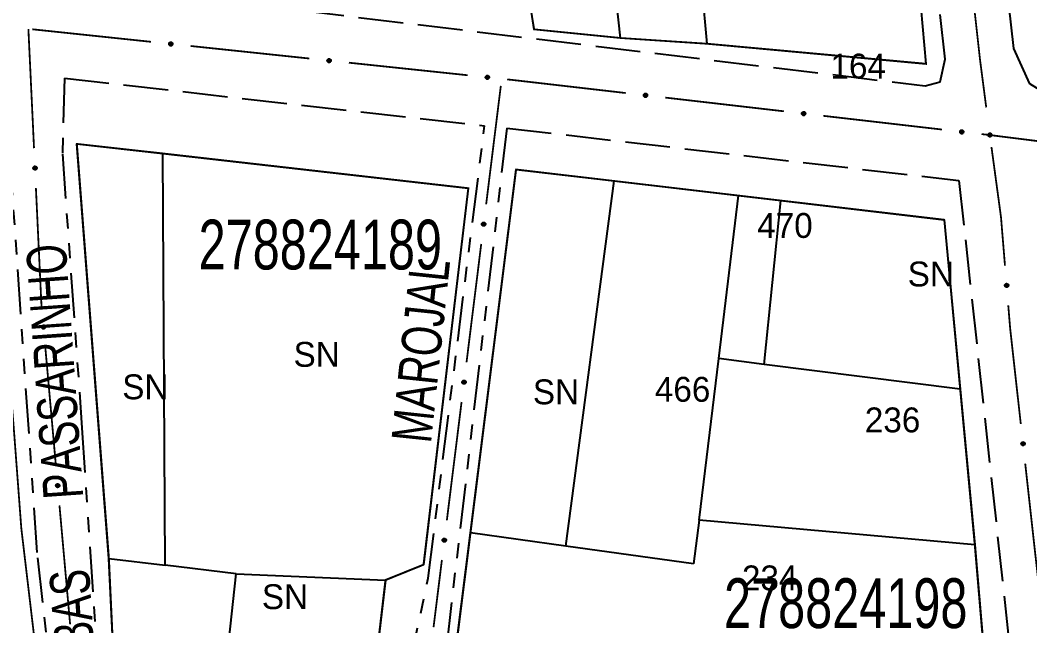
# Model space of a CAD drawing. Extents: x 203555 to 204724, y 4873703 to 4874787.
# Drawn here: x 203941.8 to 204043.3, y 4874388.1 to 4874449 of the extents above; entities that cross this region are included whole.
import ezdxf
from ezdxf.enums import TextEntityAlignment as Align

# ---------------------------------------------------------------- set-up
doc = ezdxf.new("R2010")
doc.units = 0
doc.header["$LTSCALE"] = 1.5
doc.header["$MEASUREMENT"] = 0
doc.linetypes.add('TRACO_11', pattern=[8, 3, -1, 3, -1])
doc.linetypes.add('TRACO_25', pattern=[8, 3, -1, 1, -1, 1, -1])
for name, color, linetype in [('CD_MALHA_LOTES', 7, 'CONTINUOUS'), ('CD_TXT_QUADRA', 7, 'CONTINUOUS'), ('RU-QUADRA', 210, 'CONTINUOUS'), ('SV-EIXO-RUA-N-PAV', 6, 'CONTINUOUS'), ('SV-EIXO-RUA-PAV', 20, 'CONTINUOUS'), ('SV-RUA-NAO-PAV', 7, 'CONTINUOUS'), ('SV-RUA-PAVIM', 7, 'CONTINUOUS'), ('SV-TXT-RUA-N-PAV', 7, 'CONTINUOUS'), ('Th_NmrPort', 1, 'CONTINUOUS')]:
    doc.layers.add(name, color=color, linetype=linetype)
doc.styles.add('ARIAL', font='ARIAL.SHX')

msp = doc.modelspace()

# ---------------------------------------------------------------- linework, layer by layer
at = {"layer": 'CD_MALHA_LOTES', "linetype": 'Continuous', "flags": 128}
for points in [[(204002.141545, 4874447.189201), (204001.590969, 4874452.129387), (203999.233545, 4874473.281986)], [(204010.828403, 4874446.610077), (204010.338377, 4874452.129277), (204009.768432, 4874458.548603)], [(204031.783678, 4874456.201177), (204032.152209, 4874452.129001), (204032.835109, 4874444.583144)], [(203993.454688, 4874448.057887), (203993.165126, 4874449.795259)], [(204002.141545, 4874447.189201), (203993.454688, 4874448.057887)], [(204010.828403, 4874446.610077), (204002.141545, 4874447.189201)], [(204032.835109, 4874444.583144), (204010.828403, 4874446.610077)], [(203947.487818, 4874436.546501), (203956.125121, 4874435.591013)], [(203950.709523, 4874394.889212), (203947.487818, 4874436.546501)], [(203956.125121, 4874435.591013), (203986.821353, 4874432.100695)], [(203956.342991, 4874394.217132), (203956.125121, 4874435.591013)], [(203987.057269, 4874397.468531), (203991.641203, 4874433.979032)], [(203991.641203, 4874433.979032), (204001.505184, 4874432.821595)], [(203996.641768, 4874396.13454), (204001.505184, 4874432.821595)], [(204001.505184, 4874432.821595), (204013.978598, 4874431.357969)], [(203986.821353, 4874432.100695), (203982.319315, 4874394.25578)], [(204012.003299, 4874414.976689), (204013.978598, 4874431.357969)], [(204013.978598, 4874431.357969), (204018.258498, 4874430.855766)], [(204016.580851, 4874414.397162), (204018.258498, 4874430.855766)], [(204018.258498, 4874430.855766), (204034.669606, 4874428.930091)], [(204034.669606, 4874428.930091), (204036.265685, 4874411.905022)], [(204010.046684, 4874398.750357), (204012.003299, 4874414.976689)], [(204016.580851, 4874414.397162), (204012.003299, 4874414.976689)], [(204036.265685, 4874411.905022), (204016.580851, 4874414.397162)], [(204036.265685, 4874411.905022), (204037.732964, 4874396.253837)], [(204010.046684, 4874398.750357), (204009.481958, 4874394.347416)], [(204037.732964, 4874396.253837), (204010.046684, 4874398.750357)], [(203985.688955, 4874386.570067), (203987.057269, 4874397.468531)], [(203996.641768, 4874396.13454), (203987.057269, 4874397.468531)], [(204037.732964, 4874396.253837), (204038.61032, 4874385.931631)], [(204009.481958, 4874394.347416), (203996.641768, 4874396.13454)], [(203950.709523, 4874394.889212), (203956.342991, 4874394.217132)], [(203951.09748, 4874386.501882), (203950.709523, 4874394.889212)], [(203963.510459, 4874393.362043), (203956.342991, 4874394.217132)], [(203982.319315, 4874394.25578), (203978.490058, 4874392.705777)], [(203962.757466, 4874386.557326), (203963.510459, 4874393.362043)], [(203963.510459, 4874393.362043), (203978.490058, 4874392.705777)], [(203978.490058, 4874392.705777), (203975.932718, 4874370.805417)]]:
    msp.add_lwpolyline(points, dxfattribs=at)
at = {"layer": 'RU-QUADRA', "linetype": 'Continuous', "const_width": 0.18, "flags": 128}
msp.add_lwpolyline([(204032.152209, 4874452.129001), (204032.835109, 4874444.583144), (204010.828403, 4874446.610077), (204002.141545, 4874447.189201), (203993.454688, 4874448.057887), (203993.165126, 4874449.795259)], dxfattribs=at)
for points in [[(203947.454483, 4874339.193717), (203915.363647, 4874341.870885), (203912.843837, 4874371.920904), (203911.947125, 4874381.150119), (203911.244602, 4874390.868141), (203909.949992, 4874401.81656), (203909.23408, 4874411.08091), (203906.8671, 4874441.711129), (203916.849553, 4874440.472311), (203927.996147, 4874439.089025), (203938.668045, 4874437.584191), (203941.111554, 4874408.353079), (203941.89826, 4874397.906818), (203943.066736, 4874388.058828), (203944.219071, 4874378.211146), (203945.05478, 4874368.13292)], [(203982.319315, 4874394.25578), (203978.490058, 4874392.705777), (203975.932718, 4874370.805417), (203973.992312, 4874354.188308), (203972.256059, 4874339.319513), (203955.951815, 4874339.007898), (203954.817364, 4874354.514947), (203954.292033, 4874361.63853), (203952.564732, 4874361.444705), (203952.005424, 4874366.872836), (203951.371435, 4874380.579185), (203951.09748, 4874386.501882), (203950.709523, 4874394.889212), (203947.487818, 4874436.546501), (203956.125121, 4874435.591013), (203986.821353, 4874432.100695)], [(203986.603506, 4874393.854362), (203991.310465, 4874431.344741), (203991.641203, 4874433.979032), (204001.505184, 4874432.821595), (204013.978598, 4874431.357969), (204034.669606, 4874428.930091), (204036.265685, 4874411.905022), (204037.732964, 4874396.253837), (204038.61032, 4874385.931631), (204039.59146, 4874374.388397), (204040.640481, 4874362.046532), (204042.8056, 4874337.122023), (204020.672991, 4874337.744772), (204011.439921, 4874337.996497), (204001.671835, 4874338.262808), (203992.278591, 4874338.5189), (203980.322726, 4874338.972335), (203983.095746, 4874363.568655), (203984.316591, 4874374.397379), (203985.688955, 4874386.570067)]]:
    msp.add_lwpolyline(points, close=True, dxfattribs=at)
at = {"layer": 'SV-EIXO-RUA-N-PAV', "const_width": 0.18}
for points in [[(203942.607542, 4874448.10697), (203943.174476, 4874436.12037)], [(203988.620799, 4874430.472182), (203990.096928, 4874442.381046)], [(203943.363454, 4874432.124836), (203943.883143, 4874421.137119)], [(203987.741314, 4874423.376828), (203988.128756, 4874426.502561)], [(203987.636222, 4874422.533), (203987.741314, 4874423.376828)], [(203986.647523, 4874414.594331), (203987.636222, 4874422.533)], [(203943.883143, 4874421.137119), (203943.91192, 4874420.528698)], [(203943.91192, 4874420.528698), (203943.946813, 4874420.13936)], [(203944.303873, 4874416.155328), (203945.375051, 4874404.203233)], [(203984.670126, 4874398.716992), (203986.153174, 4874410.624996)], [(203945.732111, 4874400.219201), (203946.803289, 4874388.267106)], [(203983.333875, 4874387.987682), (203984.175777, 4874394.747657)]]:
    msp.add_lwpolyline(points, dxfattribs=at)
at = {"layer": 'SV-EIXO-RUA-N-PAV'}
for points in [[(203943.372134, 4874434.271324), (203943.408776, 4874434.238929), (203943.433643, 4874434.203594), (203943.445901, 4874434.168153), (203943.448567, 4874434.134011), (203943.44736, 4874434.098775), (203943.438306, 4874434.063518), (203943.419589, 4874434.026612), (203943.38735, 4874433.989628), (203943.349479, 4874433.966533), (203943.315376, 4874433.952656), (203943.279935, 4874433.947826), (203943.245724, 4874433.949572), (203943.209412, 4874433.960188), (203943.172197, 4874433.979522), (203943.135793, 4874434.012839), (203943.111651, 4874434.047647), (203943.100695, 4874434.082238), (203943.096065, 4874434.1179), (203943.097728, 4874434.153858), (203943.106815, 4874434.188416), (203943.126348, 4874434.225851), (203943.159709, 4874434.261347), (203943.194151, 4874434.285821), (203943.228579, 4874434.29726), (203943.26379, 4874434.301028), (203943.299146, 4874434.300248), (203943.334967, 4874434.292621), (203943.372134, 4874434.271324)], [(203988.247858, 4874428.358323), (203988.217248, 4874428.396468), (203988.19874, 4874428.435512), (203988.192677, 4874428.472519), (203988.195845, 4874428.506618), (203988.203016, 4874428.541138), (203988.217924, 4874428.574346), (203988.242635, 4874428.607539), (203988.280684, 4874428.638513), (203988.321926, 4874428.654844), (203988.357889, 4874428.66273), (203988.393636, 4874428.661473), (203988.427054, 4874428.653945), (203988.461037, 4874428.637319), (203988.49443, 4874428.611949), (203988.52465, 4874428.572935), (203988.542532, 4874428.534534), (203988.547457, 4874428.498585), (203988.545966, 4874428.462655), (203988.538223, 4874428.427501), (203988.523401, 4874428.394987), (203988.497796, 4874428.361412), (203988.458895, 4874428.332094), (203988.420798, 4874428.313822), (203988.384927, 4874428.308393), (203988.349588, 4874428.310658), (203988.314877, 4874428.317429), (203988.280871, 4874428.331025), (203988.247858, 4874428.358323)], [(203944.222159, 4874418.300277), (203944.260132, 4874418.269454), (203944.286465, 4874418.235198), (203944.300204, 4874418.200305), (203944.304306, 4874418.166305), (203944.304584, 4874418.131049), (203944.297022, 4874418.095442), (203944.279875, 4874418.057781), (203944.249223, 4874418.019472), (203944.212358, 4874417.994803), (203944.17887, 4874417.979503), (203944.143663, 4874417.973185), (203944.109409, 4874417.973488), (203944.072682, 4874417.982566), (203944.034686, 4874418.000315), (203943.996911, 4874418.03207), (203943.971325, 4874418.065831), (203943.958922, 4874418.09993), (203943.952794, 4874418.135364), (203943.952942, 4874418.171361), (203943.960566, 4874418.206271), (203943.978505, 4874418.244495), (203944.010341, 4874418.281364), (203944.043722, 4874418.307267), (203944.077638, 4874418.320146), (203944.112659, 4874418.325393), (203944.148017, 4874418.326102), (203944.184127, 4874418.319991), (203944.222159, 4874418.300277)], [(203986.273355, 4874412.480689), (203986.242767, 4874412.518852), (203986.224282, 4874412.557906), (203986.21824, 4874412.594916), (203986.221428, 4874412.629014), (203986.228619, 4874412.66353), (203986.243546, 4874412.696729), (203986.268276, 4874412.729907), (203986.306344, 4874412.76086), (203986.347595, 4874412.777167), (203986.383563, 4874412.785032), (203986.419309, 4874412.783754), (203986.452722, 4874412.776207), (203986.486696, 4874412.759561), (203986.520074, 4874412.734171), (203986.550271, 4874412.69514), (203986.568131, 4874412.656728), (203986.573036, 4874412.620776), (203986.571524, 4874412.584848), (203986.56376, 4874412.549698), (203986.548919, 4874412.517193), (203986.523295, 4874412.483632), (203986.484376, 4874412.454337), (203986.446268, 4874412.436087), (203986.410395, 4874412.430679), (203986.375057, 4874412.432964), (203986.34035, 4874412.439755), (203986.306352, 4874412.453372), (203986.273355, 4874412.480689)], [(203945.650396, 4874402.36415), (203945.688369, 4874402.333327), (203945.714702, 4874402.299071), (203945.728442, 4874402.264178), (203945.732543, 4874402.230179), (203945.732822, 4874402.194923), (203945.72526, 4874402.159315), (203945.708113, 4874402.121655), (203945.67746, 4874402.083345), (203945.640595, 4874402.058676), (203945.607107, 4874402.043376), (203945.571901, 4874402.037058), (203945.537647, 4874402.037361), (203945.50092, 4874402.046439), (203945.462924, 4874402.064188), (203945.425149, 4874402.095943), (203945.399563, 4874402.129704), (203945.38716, 4874402.163803), (203945.381032, 4874402.199237), (203945.381179, 4874402.235234), (203945.388804, 4874402.270144), (203945.406743, 4874402.308368), (203945.438579, 4874402.345237), (203945.47196, 4874402.37114), (203945.505876, 4874402.384019), (203945.540897, 4874402.389266), (203945.576255, 4874402.389975), (203945.612365, 4874402.383864), (203945.650396, 4874402.36415)], [(203984.295958, 4874396.60335), (203984.265369, 4874396.641513), (203984.246884, 4874396.680567), (203984.240842, 4874396.717577), (203984.24403, 4874396.751674), (203984.251221, 4874396.78619), (203984.266149, 4874396.81939), (203984.290879, 4874396.852568), (203984.328946, 4874396.883521), (203984.370198, 4874396.899828), (203984.406165, 4874396.907693), (203984.441912, 4874396.906415), (203984.475325, 4874396.898868), (203984.509298, 4874396.882222), (203984.542676, 4874396.856832), (203984.572874, 4874396.817801), (203984.590734, 4874396.779389), (203984.595638, 4874396.743437), (203984.594126, 4874396.707508), (203984.586362, 4874396.672358), (203984.571521, 4874396.639853), (203984.545897, 4874396.606293), (203984.506979, 4874396.576998), (203984.468871, 4874396.558748), (203984.432998, 4874396.55334), (203984.397659, 4874396.555625), (203984.362952, 4874396.562416), (203984.328954, 4874396.576032), (203984.295958, 4874396.60335)]]:
    msp.add_lwpolyline(points, close=True, dxfattribs=at)
for points in [[(203943.097728, 4874434.153858), (203943.111651, 4874434.047647)], [(203943.103111, 4874434.166832), (203943.12293, 4874434.036629)], [(203943.106815, 4874434.188416), (203943.135793, 4874434.012839)], [(203943.119219, 4874434.201745), (203943.153165, 4874434.003908)], [(203943.126348, 4874434.225851), (203943.172197, 4874433.979522)], [(203943.144738, 4874434.239835), (203943.19015, 4874433.972872)], [(203943.159709, 4874434.261347), (203943.209412, 4874433.960188)], [(203943.176032, 4874434.271369), (203943.226297, 4874433.959555)], [(203943.194151, 4874434.285821), (203943.245724, 4874433.949572)], [(203943.21076, 4874434.288038), (203943.262186, 4874433.95169)], [(203943.228579, 4874434.29726), (203943.279935, 4874433.947826)], [(203943.245876, 4874434.296529), (203943.294962, 4874433.951874)], [(203943.26379, 4874434.301028), (203943.315376, 4874433.952656)], [(203943.282742, 4874434.296906), (203943.333974, 4874433.964648)], [(203943.299146, 4874434.300248), (203943.349479, 4874433.966533)], [(203943.317139, 4874434.291703), (203943.368638, 4874433.98268)], [(203943.334967, 4874434.292621), (203943.38735, 4874433.989628)], [(203943.351794, 4874434.281048), (203943.401424, 4874434.011552)], [(203943.372134, 4874434.271324), (203943.419589, 4874434.026612)], [(203943.391376, 4874434.252867), (203943.428177, 4874434.052432)], [(203943.408776, 4874434.238929), (203943.438306, 4874434.063518)], [(203943.423038, 4874434.218847), (203943.44143, 4874434.089942)], [(203943.433643, 4874434.203594), (203943.44736, 4874434.098775)], [(203988.19874, 4874428.435512), (203988.203016, 4874428.541138)], [(203988.206602, 4874428.41868), (203988.21036, 4874428.548835)], [(203988.217248, 4874428.396468), (203988.217924, 4874428.574346)], [(203988.232029, 4874428.379779), (203988.229788, 4874428.583551)], [(203988.247858, 4874428.358323), (203988.242635, 4874428.607539)], [(203988.266253, 4874428.345287), (203988.263093, 4874428.619297)], [(203988.280871, 4874428.331025), (203988.280684, 4874428.638513)], [(203988.298596, 4874428.328904), (203988.300304, 4874428.642184)], [(203988.314877, 4874428.317429), (203988.321926, 4874428.654844)], [(203988.331611, 4874428.317937), (203988.337526, 4874428.65407)], [(203988.349588, 4874428.310658), (203988.357889, 4874428.66273)], [(203988.368005, 4874428.31205), (203988.37814, 4874428.660035)], [(203988.384927, 4874428.308393), (203988.393636, 4874428.661473)], [(203988.404053, 4874428.314457), (203988.410472, 4874428.654653)], [(203988.420798, 4874428.313822), (203988.427054, 4874428.653945)], [(203988.441107, 4874428.324989), (203988.444505, 4874428.640809)], [(203988.458895, 4874428.332094), (203988.461037, 4874428.637319)], [(203988.4773, 4874428.350752), (203988.477867, 4874428.62155)], [(203988.497796, 4874428.361412), (203988.49443, 4874428.611949)], [(203988.508915, 4874428.383957), (203988.509046, 4874428.584686)], [(203988.523401, 4874428.394987), (203988.52465, 4874428.572935)], [(203988.530715, 4874428.415629), (203988.533287, 4874428.547307)], [(203988.538223, 4874428.427501), (203988.542532, 4874428.534534)], [(203943.952942, 4874418.171361), (203943.971325, 4874418.065831)], [(203943.957774, 4874418.18455), (203943.983058, 4874418.055297)], [(203943.960566, 4874418.206271), (203943.996911, 4874418.03207)], [(203943.972397, 4874418.22011), (203944.014644, 4874418.023878)], [(203943.978505, 4874418.244495), (203944.034686, 4874418.000315)], [(203943.99629, 4874418.259242), (203944.052903, 4874417.994427)], [(203944.010341, 4874418.281364), (203944.072682, 4874417.982566)], [(203944.026228, 4874418.292064), (203944.089579, 4874417.982644)], [(203944.043722, 4874418.307267), (203944.109409, 4874417.973488)], [(203944.060224, 4874418.310181), (203944.125767, 4874417.976297)], [(203944.077638, 4874418.320146), (203944.143663, 4874417.973185)], [(203944.094951, 4874418.320143), (203944.158507, 4874417.977862)], [(203944.112659, 4874418.325393), (203944.17887, 4874417.979503)], [(203944.131768, 4874418.322073), (203944.196946, 4874417.992267)], [(203944.148017, 4874418.326102), (203944.212358, 4874417.994803)], [(203944.166354, 4874418.318323), (203944.23082, 4874418.011742)], [(203944.184127, 4874418.319991), (203944.249223, 4874418.019472)], [(203944.201427, 4874418.309136), (203944.262361, 4874418.041969)], [(203944.222159, 4874418.300277), (203944.279875, 4874418.057781)], [(203944.242161, 4874418.282647), (203944.287369, 4874418.08394)], [(203944.260132, 4874418.269454), (203944.297022, 4874418.095442)], [(203944.275227, 4874418.249991), (203944.29903, 4874418.121975)], [(203944.286465, 4874418.235198), (203944.304584, 4874418.131049)], [(203986.224282, 4874412.557906), (203986.228619, 4874412.66353)], [(203986.232133, 4874412.541069), (203986.235968, 4874412.671223)], [(203986.242767, 4874412.518852), (203986.243546, 4874412.696729)], [(203986.257538, 4874412.502154), (203986.255415, 4874412.705927)], [(203986.273355, 4874412.480689), (203986.268276, 4874412.729907)], [(203986.291742, 4874412.467642), (203986.288741, 4874412.741654)], [(203986.306352, 4874412.453372), (203986.306344, 4874412.76086)], [(203986.324076, 4874412.45124), (203986.325965, 4874412.764519)], [(203986.34035, 4874412.439755), (203986.347595, 4874412.777167)], [(203986.357084, 4874412.440254), (203986.363195, 4874412.776383)], [(203986.375057, 4874412.432964), (203986.383563, 4874412.785032)], [(203986.393475, 4874412.434346), (203986.403812, 4874412.782325)], [(203986.410395, 4874412.430679), (203986.419309, 4874412.783754)], [(203986.429524, 4874412.436732), (203986.43614, 4874412.776924)], [(203986.446268, 4874412.436087), (203986.452722, 4874412.776207)], [(203986.466585, 4874412.447242), (203986.470166, 4874412.763061)], [(203986.484376, 4874412.454337), (203986.486696, 4874412.759561)], [(203986.502792, 4874412.472984), (203986.503516, 4874412.743782)], [(203986.523295, 4874412.483632), (203986.520074, 4874412.734171)], [(203986.534426, 4874412.506171), (203986.534674, 4874412.7069)], [(203986.548919, 4874412.517193), (203986.550271, 4874412.69514)], [(203986.556245, 4874412.53783), (203986.558894, 4874412.669507)], [(203986.56376, 4874412.549698), (203986.568131, 4874412.656728)], [(203945.438579, 4874402.345237), (203945.50092, 4874402.046439)], [(203945.454466, 4874402.355938), (203945.517816, 4874402.046517)], [(203945.47196, 4874402.37114), (203945.537647, 4874402.037361)], [(203945.488462, 4874402.374054), (203945.554005, 4874402.040171)], [(203945.505876, 4874402.384019), (203945.571901, 4874402.037058)], [(203945.523189, 4874402.384017), (203945.586745, 4874402.041735)], [(203945.540897, 4874402.389266), (203945.607107, 4874402.043376)], [(203945.560005, 4874402.385946), (203945.625183, 4874402.05614)], [(203945.576255, 4874402.389975), (203945.640595, 4874402.058676)], [(203945.594591, 4874402.382196), (203945.659058, 4874402.075616)], [(203945.612365, 4874402.383864), (203945.67746, 4874402.083345)], [(203945.629664, 4874402.373009), (203945.690598, 4874402.105842)], [(203945.650396, 4874402.36415), (203945.708113, 4874402.121655)], [(203945.670398, 4874402.34652), (203945.715607, 4874402.147813)], [(203945.688369, 4874402.333327), (203945.72526, 4874402.159315)], [(203945.381179, 4874402.235234), (203945.399563, 4874402.129704)], [(203945.386012, 4874402.248423), (203945.411296, 4874402.11917)], [(203945.388804, 4874402.270144), (203945.425149, 4874402.095943)], [(203945.400635, 4874402.283984), (203945.442881, 4874402.087751)], [(203945.406743, 4874402.308368), (203945.462924, 4874402.064188)], [(203945.424527, 4874402.323115), (203945.481141, 4874402.0583)], [(203945.703465, 4874402.313864), (203945.727268, 4874402.185848)], [(203945.714702, 4874402.299071), (203945.732822, 4874402.194923)], [(203984.246884, 4874396.680567), (203984.251221, 4874396.78619)], [(203984.254736, 4874396.66373), (203984.25857, 4874396.793884)], [(203984.265369, 4874396.641513), (203984.266149, 4874396.81939)], [(203984.280141, 4874396.624814), (203984.278018, 4874396.828588)], [(203984.295958, 4874396.60335), (203984.290879, 4874396.852568)], [(203984.314344, 4874396.590303), (203984.311344, 4874396.864315)], [(203984.328954, 4874396.576032), (203984.328946, 4874396.883521)], [(203984.346678, 4874396.573901), (203984.348568, 4874396.88718)], [(203984.362952, 4874396.562416), (203984.370198, 4874396.899828)], [(203984.379687, 4874396.562914), (203984.385797, 4874396.899044)], [(203984.397659, 4874396.555625), (203984.406165, 4874396.907693)], [(203984.416078, 4874396.557007), (203984.426414, 4874396.904986)], [(203984.432998, 4874396.55334), (203984.441912, 4874396.906415)], [(203984.452126, 4874396.559393), (203984.458743, 4874396.899585)], [(203984.468871, 4874396.558748), (203984.475325, 4874396.898868)], [(203984.489187, 4874396.569903), (203984.492768, 4874396.885722)], [(203984.506979, 4874396.576998), (203984.509298, 4874396.882222)], [(203984.525394, 4874396.595645), (203984.526119, 4874396.866442)], [(203984.545897, 4874396.606293), (203984.542676, 4874396.856832)], [(203984.557029, 4874396.628832), (203984.557277, 4874396.82956)], [(203984.571521, 4874396.639853), (203984.572874, 4874396.817801)], [(203984.578848, 4874396.660491), (203984.581496, 4874396.792167)], [(203984.586362, 4874396.672358), (203984.590734, 4874396.779389)]]:
    msp.add_lwpolyline(points, dxfattribs=at)
at = {"layer": 'SV-EIXO-RUA-PAV', "const_width": 0.18}
for points in [[(204037.475459, 4874452.123912), (204038.24848, 4874445.166726)], [(203942.999349, 4874448.065637), (203954.93313, 4874446.806716)], [(203958.911056, 4874446.387075), (203970.844837, 4874445.128153)], [(204038.24848, 4874445.166726), (204038.265773, 4874445.011092)], [(204038.265773, 4874445.011092), (204038.892215, 4874440.208366)], [(203974.822764, 4874444.708513), (203986.756544, 4874443.449591)], [(203990.734471, 4874443.02995), (203991.30799, 4874442.969449)], [(203991.30799, 4874442.969449), (204002.655997, 4874441.660064)], [(204006.629633, 4874441.201567), (204018.55054, 4874439.826078)], [(204022.524176, 4874439.367581), (204034.445083, 4874437.992092)], [(204038.418719, 4874437.533595), (204039.253664, 4874437.437256)], [(204039.253664, 4874437.437256), (204050.325786, 4874436.043379)], [(204039.416106, 4874436.242835), (204040.359422, 4874429.306687)], [(204040.359422, 4874429.306687), (204040.373275, 4874429.204826)], [(204040.373275, 4874429.204826), (204040.775213, 4874424.324147)], [(204041.103514, 4874420.337642), (204041.267664, 4874418.34439)], [(204041.267664, 4874418.34439), (204041.295307, 4874418.008721)], [(204041.295307, 4874418.008721), (204042.365085, 4874408.404924)], [(204042.80791, 4874404.429512), (204044.136387, 4874392.503274)]]:
    msp.add_lwpolyline(points, dxfattribs=at)
at = {"layer": 'SV-EIXO-RUA-PAV'}
for points in [[(203956.790754, 4874446.721442), (203956.828335, 4874446.752742), (203956.867035, 4874446.771958), (203956.903925, 4874446.778695), (203956.938076, 4874446.776148), (203956.972721, 4874446.769607), (203957.006196, 4874446.755307), (203957.039833, 4874446.731205), (203957.071496, 4874446.693726), (203957.088575, 4874446.652789), (203957.097115, 4874446.616975), (203957.09651, 4874446.581211), (203957.089592, 4874446.547662), (203957.073587, 4874446.513382), (203957.048829, 4874446.479532), (203957.010373, 4874446.448606), (203956.972304, 4874446.430027), (203956.93645, 4874446.424448), (203956.9005, 4874446.425284), (203956.86521, 4874446.432386), (203956.832432, 4874446.446613), (203956.798395, 4874446.471601), (203956.768374, 4874446.509963), (203956.749411, 4874446.547721), (203956.743329, 4874446.583486), (203956.744949, 4874446.618861), (203956.751087, 4874446.653689), (203956.764062, 4874446.687937), (203956.790754, 4874446.721442)], [(203972.702461, 4874445.04288), (203972.740042, 4874445.07418), (203972.778742, 4874445.093396), (203972.815632, 4874445.100133), (203972.849783, 4874445.097586), (203972.884428, 4874445.091045), (203972.917903, 4874445.076744), (203972.95154, 4874445.052643), (203972.983203, 4874445.015164), (203973.000282, 4874444.974226), (203973.008822, 4874444.938413), (203973.008217, 4874444.902649), (203973.001299, 4874444.869099), (203972.985294, 4874444.834819), (203972.960537, 4874444.80097), (203972.92208, 4874444.770044), (203972.884011, 4874444.751465), (203972.848158, 4874444.745886), (203972.812207, 4874444.746722), (203972.776917, 4874444.753823), (203972.744139, 4874444.768051), (203972.710103, 4874444.793039), (203972.680081, 4874444.8314), (203972.661118, 4874444.869158), (203972.655037, 4874444.904924), (203972.656657, 4874444.940299), (203972.662794, 4874444.975127), (203972.675769, 4874445.009375), (203972.702461, 4874445.04288)], [(203988.614169, 4874443.364317), (203988.65175, 4874443.395617), (203988.690449, 4874443.414833), (203988.72734, 4874443.42157), (203988.761491, 4874443.419024), (203988.796136, 4874443.412483), (203988.82961, 4874443.398182), (203988.863247, 4874443.37408), (203988.89491, 4874443.336602), (203988.91199, 4874443.295664), (203988.92053, 4874443.25985), (203988.919924, 4874443.224087), (203988.913006, 4874443.190537), (203988.897002, 4874443.156257), (203988.872244, 4874443.122408), (203988.833787, 4874443.091481), (203988.795718, 4874443.072903), (203988.759865, 4874443.067323), (203988.723914, 4874443.06816), (203988.688624, 4874443.075261), (203988.655846, 4874443.089488), (203988.62181, 4874443.114477), (203988.591789, 4874443.152838), (203988.572825, 4874443.190596), (203988.566744, 4874443.226361), (203988.568364, 4874443.261737), (203988.574502, 4874443.296565), (203988.587476, 4874443.330813), (203988.614169, 4874443.364317)], [(204004.512699, 4874441.55664), (204004.550584, 4874441.587571), (204004.58947, 4874441.606408), (204004.626424, 4874441.612784), (204004.660549, 4874441.609904), (204004.695129, 4874441.603025), (204004.728462, 4874441.588398), (204004.761862, 4874441.563968), (204004.793157, 4874441.526182), (204004.809835, 4874441.485079), (204004.818025, 4874441.449184), (204004.81707, 4874441.413428), (204004.809824, 4874441.379948), (204004.793486, 4874441.345825), (204004.768398, 4874441.31222), (204004.729641, 4874441.281671), (204004.691392, 4874441.263465), (204004.655486, 4874441.258236), (204004.619545, 4874441.259424), (204004.584327, 4874441.26687), (204004.551689, 4874441.281417), (204004.517899, 4874441.306737), (204004.488254, 4874441.34539), (204004.46966, 4874441.383331), (204004.463929, 4874441.419154), (204004.465894, 4874441.454512), (204004.472372, 4874441.489278), (204004.485681, 4874441.523398), (204004.512699, 4874441.55664)], [(204020.407242, 4874439.722654), (204020.445127, 4874439.753585), (204020.484013, 4874439.772422), (204020.520967, 4874439.778798), (204020.555092, 4874439.775918), (204020.589671, 4874439.769039), (204020.623005, 4874439.754412), (204020.656404, 4874439.729982), (204020.6877, 4874439.692196), (204020.704378, 4874439.651093), (204020.712568, 4874439.615198), (204020.711613, 4874439.579442), (204020.704367, 4874439.545962), (204020.688028, 4874439.511839), (204020.662941, 4874439.478234), (204020.624184, 4874439.447685), (204020.585935, 4874439.429479), (204020.550029, 4874439.42425), (204020.514088, 4874439.425438), (204020.47887, 4874439.432884), (204020.446232, 4874439.447431), (204020.412442, 4874439.472751), (204020.382797, 4874439.511404), (204020.364203, 4874439.549345), (204020.358472, 4874439.585168), (204020.360437, 4874439.620526), (204020.366915, 4874439.655292), (204020.380224, 4874439.689412), (204020.407242, 4874439.722654)], [(204036.301785, 4874437.888668), (204036.33967, 4874437.919599), (204036.378556, 4874437.938436), (204036.41551, 4874437.944812), (204036.449635, 4874437.941932), (204036.484214, 4874437.935053), (204036.517547, 4874437.920426), (204036.550947, 4874437.895996), (204036.582242, 4874437.85821), (204036.598921, 4874437.817107), (204036.607111, 4874437.781212), (204036.606156, 4874437.745456), (204036.59891, 4874437.711976), (204036.582571, 4874437.677853), (204036.557484, 4874437.644248), (204036.518727, 4874437.613699), (204036.480478, 4874437.595493), (204036.444572, 4874437.590264), (204036.408631, 4874437.591452), (204036.373413, 4874437.598898), (204036.340775, 4874437.613445), (204036.306984, 4874437.638765), (204036.27734, 4874437.677417), (204036.258746, 4874437.715359), (204036.253015, 4874437.751182), (204036.25498, 4874437.78654), (204036.261458, 4874437.821306), (204036.274767, 4874437.855426), (204036.301785, 4874437.888668)], [(204039.343379, 4874437.594461), (204039.382723, 4874437.565408), (204039.410596, 4874437.532393), (204039.425918, 4874437.498165), (204039.431571, 4874437.464389), (204039.433463, 4874437.429183), (204039.427539, 4874437.393267), (204039.412134, 4874437.354861), (204039.383267, 4874437.315189), (204039.34757, 4874437.288858), (204039.314817, 4874437.272041), (204039.279937, 4874437.264118), (204039.245705, 4874437.262853), (204039.208601, 4874437.270241), (204039.169832, 4874437.286232), (204039.130643, 4874437.316224), (204039.103539, 4874437.348779), (204039.089588, 4874437.382274), (204039.081845, 4874437.417391), (204039.080344, 4874437.453357), (204039.086363, 4874437.488579), (204039.102534, 4874437.527584), (204039.132649, 4874437.565872), (204039.164809, 4874437.593276), (204039.1981, 4874437.607694), (204039.232845, 4874437.614538), (204039.268133, 4874437.616865), (204039.304485, 4874437.612413), (204039.343379, 4874437.594461)], [(204041.03728, 4874422.483125), (204041.07503, 4874422.452029), (204041.101115, 4874422.417583), (204041.114602, 4874422.382592), (204041.118458, 4874422.348564), (204041.118482, 4874422.313307), (204041.110663, 4874422.277755), (204041.093245, 4874422.240219), (204041.062317, 4874422.202132), (204041.025275, 4874422.177729), (204040.991677, 4874422.162671), (204040.956426, 4874422.156607), (204040.922175, 4874422.157158), (204040.885515, 4874422.166501), (204040.847648, 4874422.184524), (204040.810103, 4874422.21655), (204040.784761, 4874422.250495), (204040.772604, 4874422.284682), (204040.766733, 4874422.32016), (204040.76714, 4874422.356155), (204040.775016, 4874422.391009), (204040.793231, 4874422.429102), (204040.825332, 4874422.465741), (204040.858899, 4874422.491402), (204040.892907, 4874422.504036), (204040.927965, 4874422.50903), (204040.963327, 4874422.509484), (204040.999392, 4874422.503113), (204041.03728, 4874422.483125)], [(204042.679995, 4874406.572202), (204042.718623, 4874406.542204), (204042.745688, 4874406.508523), (204042.760177, 4874406.473935), (204042.76501, 4874406.440031), (204042.766047, 4874406.40479), (204042.759255, 4874406.369028), (204042.742924, 4874406.331006), (204042.713104, 4874406.292045), (204042.676779, 4874406.266587), (204042.643628, 4874406.250569), (204042.608566, 4874406.243494), (204042.574313, 4874406.243059), (204042.537399, 4874406.251344), (204042.49903, 4874406.26827), (204042.460579, 4874406.299203), (204042.434272, 4874406.332405), (204042.421136, 4874406.366229), (204042.414247, 4874406.401523), (204042.413618, 4874406.437515), (204042.420488, 4874406.472581), (204042.4376, 4874406.511182), (204042.468634, 4874406.548729), (204042.501449, 4874406.575345), (204042.53508, 4874406.588952), (204042.56998, 4874406.594953), (204042.605314, 4874406.596423), (204042.641547, 4874406.591092), (204042.679995, 4874406.572202)]]:
    msp.add_lwpolyline(points, close=True, dxfattribs=at)
for points in [[(203956.743329, 4874446.583486), (203957.09651, 4874446.581211)], [(203956.744949, 4874446.618861), (203957.097115, 4874446.616975)], [(203956.746678, 4874446.600472), (203957.094789, 4874446.596679)], [(203956.749411, 4874446.547721), (203957.089592, 4874446.547662)], [(203956.749741, 4874446.564474), (203957.089997, 4874446.564254)], [(203956.751087, 4874446.653689), (203957.088575, 4874446.652789)], [(203956.7519, 4874446.636967), (203957.088085, 4874446.637177)], [(203956.760946, 4874446.527618), (203957.076776, 4874446.529975)], [(203956.762264, 4874446.670177), (203957.075523, 4874446.674177)], [(203956.764062, 4874446.687937), (203957.071496, 4874446.693726)], [(203956.768374, 4874446.509963), (203957.073587, 4874446.513382)], [(203956.778055, 4874446.702813), (203957.051962, 4874446.710964)], [(203956.787364, 4874446.491901), (203957.058127, 4874446.496267)], [(203956.790754, 4874446.721442), (203957.039833, 4874446.731205)], [(203956.798395, 4874446.471601), (203957.048829, 4874446.479532)], [(203956.811917, 4874446.737659), (203957.015615, 4874446.743613)], [(203956.82114, 4874446.460896), (203957.021837, 4874446.464421)], [(203956.828335, 4874446.752742), (203957.006196, 4874446.755307)], [(203956.832432, 4874446.446613), (203957.010373, 4874446.448606)], [(203956.850349, 4874446.763791), (203956.980551, 4874446.762405)], [(203956.853203, 4874446.439676), (203956.984906, 4874446.439503)], [(203956.86521, 4874446.432386), (203956.972304, 4874446.430027)], [(203956.867035, 4874446.771958), (203956.972721, 4874446.769607)], [(203972.662794, 4874444.975127), (203973.000282, 4874444.974226)], [(203972.663607, 4874444.958405), (203972.999792, 4874444.958615)], [(203972.673971, 4874444.991614), (203972.98723, 4874444.995614)], [(203972.675769, 4874445.009375), (203972.983203, 4874445.015164)], [(203972.689763, 4874445.024251), (203972.963669, 4874445.032402)], [(203972.702461, 4874445.04288), (203972.95154, 4874445.052643)], [(203972.723625, 4874445.059097), (203972.927323, 4874445.06505)], [(203972.740042, 4874445.07418), (203972.917903, 4874445.076744)], [(203972.762056, 4874445.085229), (203972.892259, 4874445.083842)], [(203972.778742, 4874445.093396), (203972.884428, 4874445.091045)], [(203972.655037, 4874444.904924), (203973.008217, 4874444.902649)], [(203972.656657, 4874444.940299), (203973.008822, 4874444.938413)], [(203972.658385, 4874444.92191), (203973.006497, 4874444.918117)], [(203972.661118, 4874444.869158), (203973.001299, 4874444.869099)], [(203972.661448, 4874444.885912), (203973.001704, 4874444.885692)], [(203972.672653, 4874444.849055), (203972.988483, 4874444.851412)], [(203972.680081, 4874444.8314), (203972.985294, 4874444.834819)], [(203972.699071, 4874444.813338), (203972.969834, 4874444.817705)], [(203972.710103, 4874444.793039), (203972.960537, 4874444.80097)], [(203972.732847, 4874444.782333), (203972.933545, 4874444.785859)], [(203972.744139, 4874444.768051), (203972.92208, 4874444.770044)], [(203972.764911, 4874444.761114), (203972.896614, 4874444.760941)], [(203972.776917, 4874444.753823), (203972.884011, 4874444.751465)], [(203988.566744, 4874443.226361), (203988.919924, 4874443.224087)], [(203988.568364, 4874443.261737), (203988.92053, 4874443.25985)], [(203988.570092, 4874443.243347), (203988.918204, 4874443.239554)], [(203988.572825, 4874443.190596), (203988.913006, 4874443.190537)], [(203988.573155, 4874443.20735), (203988.913411, 4874443.20713)], [(203988.574502, 4874443.296565), (203988.91199, 4874443.295664)], [(203988.575314, 4874443.279843), (203988.9115, 4874443.280052)], [(203988.58436, 4874443.170493), (203988.90019, 4874443.17285)], [(203988.585678, 4874443.313052), (203988.898938, 4874443.317052)], [(203988.587476, 4874443.330813), (203988.89491, 4874443.336602)], [(203988.591789, 4874443.152838), (203988.897002, 4874443.156257)], [(203988.60147, 4874443.345688), (203988.875377, 4874443.35384)], [(203988.610778, 4874443.134776), (203988.881542, 4874443.139143)], [(203988.614169, 4874443.364317), (203988.863247, 4874443.37408)], [(203988.62181, 4874443.114477), (203988.872244, 4874443.122408)], [(203988.635332, 4874443.380535), (203988.83903, 4874443.386488)], [(203988.644554, 4874443.103771), (203988.845252, 4874443.107297)], [(203988.65175, 4874443.395617), (203988.82961, 4874443.398182)], [(203988.655846, 4874443.089488), (203988.833787, 4874443.091481)], [(203988.673763, 4874443.406667), (203988.803966, 4874443.40528)], [(203988.676618, 4874443.082551), (203988.808321, 4874443.082379)], [(203988.688624, 4874443.075261), (203988.795718, 4874443.072903)], [(203988.690449, 4874443.414833), (203988.796136, 4874443.412483)], [(204004.463929, 4874441.419154), (204004.81707, 4874441.413428)], [(204004.465894, 4874441.454512), (204004.818025, 4874441.449184)], [(204004.467443, 4874441.436106), (204004.815501, 4874441.428912)], [(204004.46966, 4874441.383331), (204004.809824, 4874441.379948)], [(204004.470154, 4874441.400081), (204004.810392, 4874441.396535)], [(204004.472372, 4874441.489278), (204004.809835, 4874441.485079)], [(204004.473021, 4874441.472549), (204004.809192, 4874441.469473)], [(204004.480998, 4874441.363116), (204004.796836, 4874441.362386)], [(204004.483709, 4874441.505655), (204004.796993, 4874441.506594)], [(204004.485681, 4874441.523398), (204004.793157, 4874441.526182)], [(204004.488254, 4874441.34539), (204004.793486, 4874441.345825)], [(204004.499819, 4874441.538136), (204004.773792, 4874441.54361)], [(204004.507066, 4874441.327143), (204004.777859, 4874441.328863)], [(204004.512699, 4874441.55664), (204004.761862, 4874441.563968)], [(204004.517899, 4874441.306737), (204004.768398, 4874441.31222)], [(204004.53402, 4874441.57265), (204004.737767, 4874441.576612)], [(204004.540537, 4874441.295809), (204004.74126, 4874441.297373)], [(204004.550584, 4874441.587571), (204004.728462, 4874441.588398)], [(204004.551689, 4874441.281417), (204004.729641, 4874441.281671)], [(204004.572392, 4874441.274277), (204004.704087, 4874441.272817)], [(204004.572705, 4874441.598405), (204004.702888, 4874441.595746)], [(204004.584327, 4874441.26687), (204004.691392, 4874441.263465)], [(204004.58947, 4874441.606408), (204004.695129, 4874441.603025)], [(204020.358472, 4874439.585168), (204020.711613, 4874439.579442)], [(204020.360437, 4874439.620526), (204020.712568, 4874439.615198)], [(204020.361986, 4874439.60212), (204020.710044, 4874439.594926)], [(204020.364203, 4874439.549345), (204020.704367, 4874439.545962)], [(204020.364697, 4874439.566095), (204020.704935, 4874439.562549)], [(204020.366915, 4874439.655292), (204020.704378, 4874439.651093)], [(204020.367564, 4874439.638563), (204020.703735, 4874439.635487)], [(204020.375541, 4874439.52913), (204020.691379, 4874439.5284)], [(204020.378252, 4874439.671669), (204020.691536, 4874439.672608)], [(204020.380224, 4874439.689412), (204020.6877, 4874439.692196)], [(204020.382797, 4874439.511404), (204020.688028, 4874439.511839)], [(204020.394362, 4874439.70415), (204020.668335, 4874439.709624)], [(204020.401609, 4874439.493157), (204020.672402, 4874439.494877)], [(204020.407242, 4874439.722654), (204020.656404, 4874439.729982)], [(204020.412442, 4874439.472751), (204020.662941, 4874439.478234)], [(204020.428563, 4874439.738664), (204020.63231, 4874439.742626)], [(204020.43508, 4874439.461823), (204020.635803, 4874439.463387)], [(204020.445127, 4874439.753585), (204020.623005, 4874439.754412)], [(204020.446232, 4874439.447431), (204020.624184, 4874439.447685)], [(204020.466935, 4874439.440291), (204020.59863, 4874439.438831)], [(204020.467248, 4874439.764419), (204020.597431, 4874439.76176)], [(204020.47887, 4874439.432884), (204020.585935, 4874439.429479)], [(204020.484013, 4874439.772422), (204020.589671, 4874439.769039)], [(204036.274767, 4874437.855426), (204036.582242, 4874437.85821)], [(204036.288905, 4874437.870164), (204036.562878, 4874437.875638)], [(204036.301785, 4874437.888668), (204036.550947, 4874437.895996)], [(204036.323106, 4874437.904678), (204036.526852, 4874437.90864)], [(204036.33967, 4874437.919599), (204036.517547, 4874437.920426)], [(204036.361791, 4874437.930433), (204036.491974, 4874437.927774)], [(204036.378556, 4874437.938436), (204036.484214, 4874437.935053)], [(204036.253015, 4874437.751182), (204036.606156, 4874437.745456)], [(204036.25498, 4874437.78654), (204036.607111, 4874437.781212)], [(204036.256529, 4874437.768134), (204036.604587, 4874437.76094)], [(204036.258746, 4874437.715359), (204036.59891, 4874437.711976)], [(204036.25924, 4874437.732109), (204036.599478, 4874437.728563)], [(204036.261458, 4874437.821306), (204036.598921, 4874437.817107)], [(204036.262107, 4874437.804577), (204036.598278, 4874437.801501)], [(204036.270084, 4874437.695144), (204036.585922, 4874437.694414)], [(204036.272795, 4874437.837683), (204036.586079, 4874437.838622)], [(204036.27734, 4874437.677417), (204036.582571, 4874437.677853)], [(204036.296152, 4874437.659171), (204036.566945, 4874437.660891)], [(204036.306984, 4874437.638765), (204036.557484, 4874437.644248)], [(204036.329623, 4874437.627837), (204036.530346, 4874437.629401)], [(204036.340775, 4874437.613445), (204036.518727, 4874437.613699)], [(204036.361478, 4874437.606305), (204036.493173, 4874437.604845)], [(204036.373413, 4874437.598898), (204036.480478, 4874437.595493)], [(204039.080344, 4874437.453357), (204039.103539, 4874437.348779)], [(204039.084568, 4874437.466754), (204039.115741, 4874437.338793)], [(204039.086363, 4874437.488579), (204039.130643, 4874437.316224)], [(204039.097548, 4874437.502946), (204039.148732, 4874437.308853)], [(204039.102534, 4874437.527584), (204039.169832, 4874437.286232)], [(204039.119625, 4874437.54313), (204039.188299, 4874437.281184)], [(204039.132649, 4874437.565872), (204039.208601, 4874437.270241)], [(204039.148029, 4874437.577288), (204039.225476, 4874437.271092)], [(204039.164809, 4874437.593276), (204039.245705, 4874437.262853)], [(204039.18116, 4874437.596942), (204039.261917, 4874437.266408)], [(204039.1981, 4874437.607694), (204039.279937, 4874437.264118)], [(204039.215395, 4874437.608484), (204039.294551, 4874437.26947)], [(204039.232845, 4874437.614538), (204039.314817, 4874437.272041)], [(204039.252085, 4874437.612096), (204039.33229, 4874437.285619)], [(204039.268133, 4874437.616865), (204039.34757, 4874437.288858)], [(204039.286806, 4874437.609933), (204039.365237, 4874437.306625)], [(204039.304485, 4874437.612413), (204039.383267, 4874437.315189)], [(204039.322263, 4874437.602361), (204039.395362, 4874437.338263)], [(204039.343379, 4874437.594461), (204039.412134, 4874437.354861)], [(204039.364166, 4874437.577764), (204039.418423, 4874437.381335)], [(204039.382723, 4874437.565408), (204039.427539, 4874437.393267)], [(204039.398693, 4874437.546656), (204039.428331, 4874437.419864)], [(204039.410596, 4874437.532393), (204039.433463, 4874437.429183)], [(204040.76714, 4874422.356155), (204040.784761, 4874422.250495)], [(204040.772067, 4874422.369309), (204040.796418, 4874422.239877)], [(204040.775016, 4874422.391009), (204040.810103, 4874422.21655)], [(204040.786946, 4874422.404763), (204040.827776, 4874422.20823)], [(204040.793231, 4874422.429102), (204040.847648, 4874422.184524)], [(204040.811121, 4874422.44372), (204040.865822, 4874422.178504)], [(204040.825332, 4874422.465741), (204040.885515, 4874422.166501)], [(204040.841295, 4874422.476326), (204040.902411, 4874422.166457)], [(204040.858899, 4874422.491402), (204040.922175, 4874422.157158)], [(204040.875421, 4874422.494197), (204040.938553, 4874422.159849)], [(204040.892907, 4874422.504036), (204040.956426, 4874422.156607)], [(204040.910219, 4874422.503909), (204040.971303, 4874422.161177)], [(204040.927965, 4874422.50903), (204040.991677, 4874422.162671)], [(204040.947049, 4874422.505573), (204041.009845, 4874422.175304)], [(204040.963327, 4874422.509484), (204041.025275, 4874422.177729)], [(204040.981607, 4874422.501573), (204041.043859, 4874422.194535)], [(204040.999392, 4874422.503113), (204041.062317, 4874422.202132)], [(204041.016613, 4874422.492133), (204041.075617, 4874422.224533)], [(204041.03728, 4874422.483125), (204041.093245, 4874422.240219)], [(204041.057154, 4874422.465351), (204041.100928, 4874422.266323)], [(204041.07503, 4874422.452029), (204041.110663, 4874422.277755)], [(204041.089984, 4874422.432457), (204041.112863, 4874422.304273)], [(204041.101115, 4874422.417583), (204041.118482, 4874422.313307)], [(204042.413618, 4874406.437515), (204042.434272, 4874406.332405)], [(204042.418165, 4874406.450805), (204042.446229, 4874406.322126)], [(204042.420488, 4874406.472581), (204042.460579, 4874406.299203)], [(204042.432019, 4874406.486672), (204042.478484, 4874406.291395)], [(204042.4376, 4874406.511182), (204042.49903, 4874406.26827)], [(204042.455063, 4874406.526309), (204042.517369, 4874406.262776)], [(204042.468634, 4874406.548729), (204042.537399, 4874406.251344)], [(204042.484287, 4874406.559769), (204042.55429, 4874406.251786)], [(204042.501449, 4874406.575345), (204042.574313, 4874406.243059)], [(204042.517884, 4874406.578614), (204042.590607, 4874406.24622)], [(204042.53508, 4874406.588952), (204042.608566, 4874406.243494)], [(204042.552389, 4874406.589323), (204042.623305, 4874406.24849)], [(204042.56998, 4874406.594953), (204042.643628, 4874406.250569)], [(204042.589155, 4874406.592045), (204042.661425, 4874406.26372)], [(204042.605314, 4874406.596423), (204042.676779, 4874406.266587)], [(204042.623814, 4874406.589041), (204042.694872, 4874406.283921)], [(204042.641547, 4874406.591092), (204042.713104, 4874406.292045)], [(204042.659077, 4874406.580612), (204042.725754, 4874406.31482)], [(204042.679995, 4874406.572202), (204042.742924, 4874406.331006)], [(204042.700372, 4874406.555007), (204042.749852, 4874406.35732)], [(204042.718623, 4874406.542204), (204042.759255, 4874406.369028)], [(204042.734135, 4874406.523071), (204042.760691, 4874406.395598)], [(204042.745688, 4874406.508523), (204042.766047, 4874406.40479)]]:
    msp.add_lwpolyline(points, dxfattribs=at)
at = {"layer": 'SV-RUA-NAO-PAV', "linetype": 'TRACO_25'}
for points in [[(203903.159578, 4874447.610893, 8.268787), (203902.656193, 4874440.959612, 8.369469), (203902.813675, 4874433.318839, 8.477895), (203903.278533, 4874428.029758, 8.48564), (203905.02339, 4874419.293061, 8.516618), (203913.704052, 4874340.675234, 8.919342), (203919.199994, 4874340.450413, 8.919342), (203945.848772, 4874338.591196, 8.919342), (203949.636033, 4874338.377148, 9.190407), (203949.443258, 4874340.946204, 9.190407), (203948.079832, 4874354.70441, 9.190407), (203943.494992, 4874395.494692, 8.710236), (203940.171138, 4874443.79863, 8.144873)], [(203946.222457, 4874443.150681, 8.113894), (203946.025279, 4874435.540873, 8.617299), (203947.991784, 4874408.020391, 8.617299), (203951.022965, 4874362.378287, 8.617299), (203953.358908, 4874337.991472, 9.329811), (203973.826926, 4874337.739477, 9.143939), (203977.705357, 4874368.836492, 9.143939), (203982.790266, 4874392.922901, 9.143939), (203988.462572, 4874438.363734, 8.989045)], [(203990.700732, 4874438.139918, 8.989045), (203978.964308, 4874337.45608, 9.190407), (204002.054775, 4874336.209583, 9.345301), (204014.127753, 4874335.527855, 9.36079), (204041.961469, 4874335.006603, 9.213641), (204044.67481, 4874336.448648, 9.143939)]]:
    msp.add_polyline3d(points, dxfattribs=at)
at = {"layer": 'SV-RUA-PAVIM', "linetype": 'TRACO_11'}
for points in [[(203951.980013, 4874452.130012, 7.897042), (204032.764778, 4874442.384908, 7.897042), (204034.256979, 4874442.776366, 7.897042), (204034.749123, 4874445.076103, 7.897042), (204033.972974, 4874452.128978, 7.076104)], [(204280.155535, 4874412.869502, 6.580443), (204251.81331, 4874416.638003, 6.805039), (204207.442045, 4874421.526785, 6.92121), (204160.874215, 4874427.297011, 7.347168), (204102.420512, 4874434.294423, 7.594998), (204045.842206, 4874440.973587, 7.610488), (204043.263006, 4874442.597021, 7.610488), (204041.661612, 4874446.131488, 7.610488), (204041.009671, 4874452.12889, 6.820529)], [(203946.222457, 4874443.150681, 8.113894), (203988.462572, 4874438.363734, 7.94351)], [(203990.700732, 4874438.139918, 7.94351), (204036.150915, 4874432.866138, 8.028702), (204042.620988, 4874373.320208, 8.73347), (204046.169057, 4874341.127235, 9.120705), (204045.893733, 4874338.29858, 9.143939), (204044.67481, 4874336.448648, 9.143939)]]:
    msp.add_polyline3d(points, dxfattribs=at)

# ---------------------------------------------------------------- texts
at = {"layer": 'CD_TXT_QUADRA', "style": 'ARIAL', "width": 0.7}
for s, p in [('278824189', (203959.715158, 4874423.935847)), ('278824198', (204012.5319, 4874387.901045))]:
    msp.add_text(s, height=5, dxfattribs=at).set_placement(p)
at = {"layer": 'SV-TXT-RUA-N-PAV', "style": 'ARIAL', "width": 0.7}
for s, rotation, p in [('PASSARINHO', 94, (203948.139155, 4874401.01844)), ('MAROJAL', 84, (203983.074614, 4874406.395223)), ('JARBAS', 94, (203949.74926, 4874378.745325))]:
    msp.add_text(s, height=4, rotation=rotation, dxfattribs=at).set_placement(p)
at = {"layer": 'Th_NmrPort', "color": 1}
for s, p in [('164', (204023.23219, 4874444.365956)), ('470', (204015.870912, 4874428.353169)), ('SN', (204030.997259, 4874423.475202)), ('SN', (203969.263262, 4874415.401007)), ('SN', (203952.042761, 4874412.13998)), ('SN', (203993.320475, 4874411.635896)), ('466', (204005.580616, 4874411.888695)), ('236', (204026.686033, 4874408.814737)), ('234', (204014.337678, 4874392.938281)), ('SN', (203966.078902, 4874391.053113))]:
    msp.add_text(s, height=2.5, dxfattribs=at).set_placement(p, align=Align.MIDDLE_LEFT)

doc.saveas('drawing.dxf')
